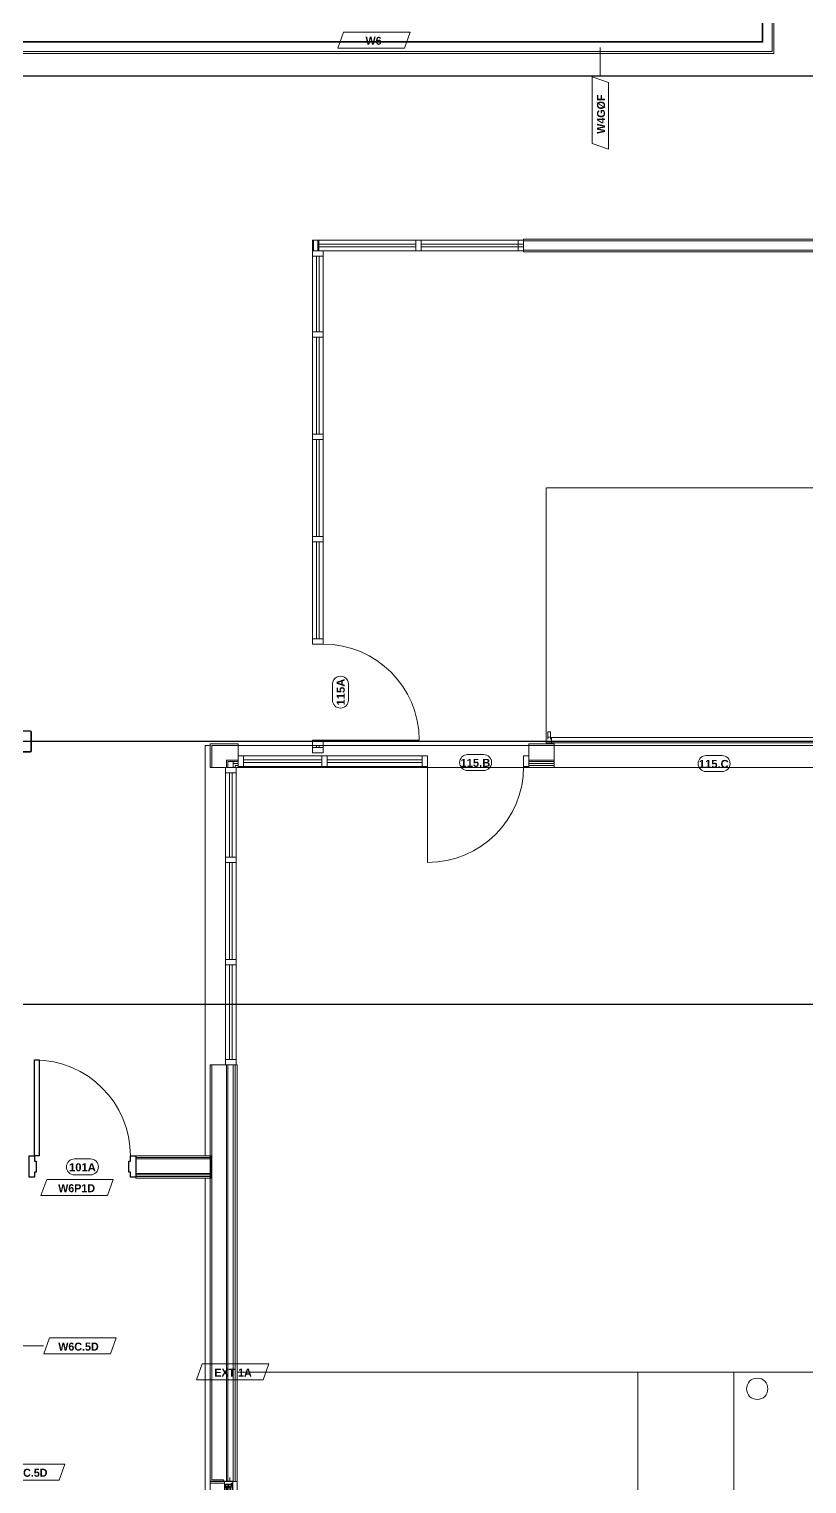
# Model space of a CAD drawing. Header units: inches. Extents: x -4058 to -1781, y 9814 to 12264.
# Drawn here: x -3478 to -3187, y 11007 to 11553 of the extents above; entities that cross this region are included whole.
import ezdxf

# ---------------------------------------------------------------- set-up
doc = ezdxf.new("R2010")
doc.units = ezdxf.units.IN
doc.header["$MEASUREMENT"] = 0
doc.linetypes.add('Dash', pattern=[0.25, 0.125, -0.125])
doc.linetypes.add('Grid Line 1_2_', pattern=[0.875, 0.5, -0.125, 0.125, -0.125])
for name, color, linetype, lineweight in [('0-1', 7, 'Continuous', 5), ('0-2', 7, 'Continuous', 9), ('A-DETL-GENF-HDLN-1', 7, 'Dash', 9), ('A-DETL-GENF-HDLN-2', 1, 'Continuous', 18), ('A-DOOR-1', 7, 'Continuous', 9), ('A-DOOR-2', 10, 'Continuous', 30), ('A-DOOR-FRAM-2', 10, 'Continuous', 30), ('A-DOOR-HDLN-1', 170, 'Dash', 18), ('A-DOOR-IDEN', 31, 'Continuous', 9), ('A-FLOR-1', 7, 'Continuous', 9), ('A-GLAZ', 151, 'Continuous', 18), ('A-GLAZ-1', 10, 'Continuous', 30), ('A-GLAZ-2', 7, 'Continuous', 9), ('A-GLAZ-CURT-1', 7, 'Continuous', 9), ('A-GLAZ-CWMG-1', 7, 'Continuous', 9), ('A-WALL-1', 7, 'Continuous', 9), ('A-WALL-2', 250, 'Continuous', 18), ('A-WALL-IDEN', 211, 'Continuous', 9), ('E-LITE-EQPM-1', 7, 'Continuous', 9), ('I-WALL-1', 7, 'Continuous', 9), ('S-COLS-1', 7, 'Continuous', 9), ('S-GRID-1', 1, 'Grid Line 1_2_', 30)]:
    doc.layers.add(name, color=color, linetype=linetype, lineweight=lineweight)
doc.styles.add('Arial_B', font='arialbd.ttf', dxfattribs={"height": 3})
doc.styles.add('Century Gothic_B_1', font='GOTHICB.TTF', dxfattribs={"height": 3})

# ---------------------------------------------------------------- blocks, each defined once
blk = doc.blocks.new('System Panel - Glazed-3217424-UNIT PLANS - 1ST FLOOR')
at = {"layer": 'A-GLAZ-CURT-1'}
for p, q in [((15.825, 0.5), (-15.825, 0.5)), ((-15.825, 0.5), (-15.825, -0.5)), ((15.825, -0.5), (15.825, 0.5)), ((-15.825, -0.5), (15.825, -0.5))]:
    blk.add_line(p, q, dxfattribs=at)
blk = doc.blocks.new('Rectangular Mullion - 2_ x 4_ rectangular-3217425-UNIT PLANS - 1ST FLOOR')
at = {"layer": 'A-GLAZ-CWMG-1'}
for p, q in [((-3404.55, 11242.39), (-3404.55, 11274.04)), ((-3400.55, 11242.39), (-3400.55, 11274.04))]:
    blk.add_line(p, q, dxfattribs=at)
blk = doc.blocks.new('Rectangular Mullion - 2_ x 4_ rectangular-3216363-UNIT PLANS - 1ST FLOOR')
at = {"layer": 'A-GLAZ-CWMG-1'}
for p, q in [((-2, 2), (0, 2)), ((-2, -2), (-2, 2)), ((0, 2), (0, -2)), ((0, -2), (-2, -2))]:
    blk.add_line(p, q, dxfattribs=at)
blk = doc.blocks.new('Rectangular Mullion - 2_ x 4_ rectangular-3216287-UNIT PLANS - 1ST FLOOR')
at = {"layer": 'A-GLAZ-CWMG-1'}
for p, q in [((0, 2), (-2, 2)), ((-2, 2), (-2, -2)), ((0, -2), (0, 2)), ((-2, -2), (0, -2))]:
    blk.add_line(p, q, dxfattribs=at)
blk = doc.blocks.new('System Panel - Glazed-3216364-UNIT PLANS - 1ST FLOOR')
at = {"layer": 'A-GLAZ-CURT-1'}
for p, q in [((18.2, 0.5), (-18.2, 0.5)), ((-18.2, 0.5), (-18.2, -0.5)), ((18.2, -0.5), (18.2, 0.5)), ((-18.2, -0.5), (18.2, -0.5))]:
    blk.add_line(p, q, dxfattribs=at)
blk = doc.blocks.new('Rectangular Mullion - 2_ x 4_ rectangular-3216290-UNIT PLANS - 1ST FLOOR')
at = {"layer": 'A-GLAZ-CWMG-1'}
for p, q in [((-1, 2), (1, 2)), ((-1, -2), (-1, 2)), ((1, 2), (1, -2)), ((1, -2), (-1, -2))]:
    blk.add_line(p, q, dxfattribs=at)
blk = doc.blocks.new('System Panel - Glazed-3216365-UNIT PLANS - 1ST FLOOR')
at = {"layer": 'A-GLAZ-CURT-1'}
for p, q in [((17.7, 0.5), (-17.7, 0.5)), ((-17.7, 0.5), (-17.7, -0.5)), ((17.7, -0.5), (17.7, 0.5)), ((-17.7, -0.5), (17.7, -0.5))]:
    blk.add_line(p, q, dxfattribs=at)
blk = doc.blocks.new('Rectangular Mullion - 2_ x 4_ rectangular-V4-UNIT PLANS - 1ST FLOOR')
at = {"layer": 'A-GLAZ-CWMG-1'}
for p, q in [((-3404.55, 11166.59), (-3404.55, 11201.99)), ((-3400.55, 11166.59), (-3400.55, 11201.99))]:
    blk.add_line(p, q, dxfattribs=at)
blk = doc.blocks.new('Rectangular Mullion - 2_ x 4_ rectangular-V5-UNIT PLANS - 1ST FLOOR')
at = {"layer": 'A-GLAZ-CWMG-1'}
for p, q in [((-3404.55, 11203.99), (-3404.55, 11240.39)), ((-3400.55, 11203.99), (-3400.55, 11240.39))]:
    blk.add_line(p, q, dxfattribs=at)
blk = doc.blocks.new('System Panel - Glazed-3216286-UNIT PLANS - 1ST FLOOR')
at = {"layer": 'A-GLAZ-CURT-1'}
for p, q in [((14.7, 0.5), (-14.7, 0.5)), ((-14.7, 0.5), (-14.7, -0.5)), ((14.7, -0.5), (14.7, 0.5)), ((-14.7, -0.5), (14.7, -0.5))]:
    blk.add_line(p, q, dxfattribs=at)
blk = doc.blocks.new('System Panel - Glazed-3216288-UNIT PLANS - 1ST FLOOR')
at = {"layer": 'A-GLAZ-CURT-1'}
for p, q in [((17.85, 0.5), (-17.85, 0.5)), ((-17.85, 0.5), (-17.85, -0.5)), ((17.85, -0.5), (17.85, 0.5)), ((-17.85, -0.5), (17.85, -0.5))]:
    blk.add_line(p, q, dxfattribs=at)
blk = doc.blocks.new('STOREFRONT DOOR A - ALUM_ STILE W_ GLASS INSET-3216289-UNIT PLANS - 1ST FLOOR')
at = {"layer": 'A-DOOR-1'}
blk.add_line((-18, -2), (-18, -38), dxfattribs=at)
blk.add_arc((-18, -2), 36, 270, 360, dxfattribs=at)
blk = doc.blocks.new('Window-Double_Hung-Marvin-Essential - 2-WIDE _TEMP ALL LOW_ ESDH3066-3454289-UNIT PLANS - 1ST FLOOR')
at = {"layer": 'A-DETL-GENF-HDLN-1'}
blk.add_line((16.1, 3.34), (-16.5, 3.34), dxfattribs=at)
at = {"layer": 'A-DETL-GENF-HDLN-2'}
for p, q in [((-19.25, 2.36), (-19.25, 2.31)), ((-17.75, 2.36), (-19.25, 2.36)), ((-19.25, 2.31), (-17.9, 2.31)), ((-17.9, 2.31), (-17.9, 2.2)), ((-17.9, 2.2), (-17.75, 2.2)), ((-17.75, 3.41), (-17.16, 3.41)), ((-17.75, 3.41), (-17.75, 0.31)), ((-16.72, 0.31), (-17.75, 0.31)), ((-17.08, 3), (-17.16, 3.41)), ((-17.13, 0.28), (-17.13, -5.06)), ((-17.08, 3), (-16.19, 3)), ((-16.85, 3.37), (-16.85, 3)), ((-16.3, 3.37), (-16.85, 3.37)), ((-16.38, 2.9), (-16.72, 2.9)), ((-16.72, 2.9), (-16.72, 0.31)), ((-15.34, 2.81), (-16.56, 2.81)), ((-16.56, 1.87), (-16.56, 2.81)), ((-16.56, 1.87), (-15.34, 1.87)), ((-15.34, 1.59), (-16.56, 1.59)), ((-16.56, 0.66), (-16.56, 1.59)), ((-16.56, 0.66), (-15.34, 0.66)), ((-16.38, 3), (-16.38, 2.9)), ((-16.3, 3.14), (-16.3, 3.37)), ((-16.18, 3.14), (-16.3, 3.14)), ((-16.19, 3.09), (-16.1, 3.09)), ((-16.19, 3), (-16.19, 3.09)), ((-16.18, 3.34), (-16.1, 3.34)), ((-16.18, 3.34), (-16.18, 3.14)), ((-16.1, 3.09), (-16.1, 3.34)), ((-15.94, 1.99), (-15.94, 2.71)), ((-15.94, 2.71), (-15.28, 2.71)), ((-15.28, 1.99), (-15.94, 1.99)), ((-15.94, 0.77), (-15.94, 1.49)), ((-15.94, 1.49), (-15.28, 1.49)), ((-15.28, 0.77), (-15.94, 0.77)), ((-15.84, 2.01), (-15.84, 2.7)), ((-15.84, 0.79), (-15.84, 1.48)), ((-15.54, 2.13), (-15.54, 2.57)), ((-15.54, 0.92), (-15.54, 1.35)), ((-15.34, 2.81), (-15.28, 2.75)), ((-15.34, 1.87), (-15.28, 1.94)), ((-15.34, 1.59), (-15.28, 1.53)), ((-15.34, 0.66), (-15.28, 0.72)), ((-15.28, 2.71), (-15.28, 2.75)), ((-15.28, 1.94), (-15.28, 1.99)), ((-15.28, 1.49), (-15.28, 1.53)), ((-15.28, 0.72), (-15.28, 0.77)), ((15.34, 2.81), (15.28, 2.75)), ((15.28, 2.71), (15.28, 2.75)), ((15.94, 2.71), (15.28, 2.71)), ((15.28, 1.94), (15.28, 1.99)), ((15.28, 1.99), (15.94, 1.99)), ((15.34, 1.87), (15.28, 1.94)), ((15.34, 1.59), (15.28, 1.53)), ((15.28, 1.49), (15.28, 1.53)), ((15.94, 1.49), (15.28, 1.49)), ((15.28, 0.72), (15.28, 0.77)), ((15.28, 0.77), (15.94, 0.77)), ((15.34, 0.66), (15.28, 0.72)), ((15.34, 2.81), (16.56, 2.81)), ((16.56, 1.87), (15.34, 1.87)), ((15.34, 1.59), (16.56, 1.59)), ((16.56, 0.66), (15.34, 0.66)), ((15.54, 2.13), (15.54, 2.57)), ((15.54, 0.92), (15.54, 1.35)), ((15.84, 2.01), (15.84, 2.7)), ((15.84, 0.79), (15.84, 1.48)), ((15.94, 1.99), (15.94, 2.71)), ((15.94, 0.77), (15.94, 1.49)), ((16.18, 3.34), (16.1, 3.34)), ((16.1, 3.09), (16.1, 3.34)), ((16.19, 3.09), (16.1, 3.09)), ((16.18, 3.34), (16.18, 3.14)), ((16.18, 3.14), (16.3, 3.14)), ((16.19, 3), (16.19, 3.09)), ((17.08, 3), (16.19, 3)), ((16.3, 3.14), (16.3, 3.37)), ((16.3, 3.37), (16.85, 3.37)), ((16.38, 3), (16.38, 2.9)), ((16.38, 2.9), (16.72, 2.9)), ((16.56, 1.87), (16.56, 2.81)), ((16.56, 0.66), (16.56, 1.59)), ((16.72, 2.9), (16.72, 0.31)), ((16.72, 0.31), (17.75, 0.31)), ((16.85, 3.37), (16.85, 3)), ((17.08, 3), (17.16, 3.41)), ((17.12, -5.06), (17.12, 0.28)), ((17.75, 3.41), (17.16, 3.41)), ((17.75, 3.41), (17.75, 0.31)), ((17.75, 2.36), (19.25, 2.36)), ((17.9, 2.2), (17.75, 2.2)), ((17.9, 2.31), (17.9, 2.2)), ((19.25, 2.31), (17.9, 2.31)), ((19.25, 2.36), (19.25, 2.31)), ((-17.13, -5.06), (-17.75, -5.06)), ((17.12, -5.06), (17.75, -5.06))]:
    blk.add_line(p, q, dxfattribs=at)
at = {"layer": 'A-GLAZ'}
for p, q in [((15.84, 2.7), (-15.84, 2.7)), ((15.84, 2.57), (-15.84, 2.57)), ((15.84, 2.13), (-15.84, 2.13)), ((15.84, 2.01), (-15.84, 2.01)), ((15.84, 1.48), (-15.84, 1.48)), ((15.84, 1.35), (-15.84, 1.35)), ((15.84, 0.92), (-15.84, 0.92)), ((15.84, 0.79), (-15.84, 0.79))]:
    blk.add_line(p, q, dxfattribs=at)
at = {"layer": 'A-GLAZ-1'}
for p, q in [((-17.75, 3.41), (-17.75, 0.31)), ((-17.75, 0.28), (-17.75, -5.06)), ((17.75, 0.31), (17.75, 3.41)), ((17.75, -5.06), (17.75, 0.28))]:
    blk.add_line(p, q, dxfattribs=at)
at = {"layer": 'A-GLAZ-2'}
for p, q in [((17.75, 3.41), (-17.75, 3.41)), ((-17.75, 0.31), (17.75, 0.31)), ((20.21, 5.12), (17.75, 5.12)), ((17.75, 5.12), (17.75, 5.06)), ((17.75, 5.06), (20.21, 5.06)), ((20.21, 5.06), (20.21, 5.12)), ((-17.75, -5.06), (17.75, -5.06))]:
    blk.add_line(p, q, dxfattribs=at)
blk = doc.blocks.new('Rectangular Mullion - 2_ x 4_ rectangular-2351885-UNIT PLANS - 1ST FLOOR')
at = {"layer": 'A-GLAZ-CWMG-1'}
for p, q in [((-3368.43, 11280.41), (-3397.82, 11280.41)), ((-3368.43, 11276.41), (-3397.82, 11276.41))]:
    blk.add_line(p, q, dxfattribs=at)
blk = doc.blocks.new('Rectangular Mullion - 2_ x 4_ rectangular-2809831-UNIT PLANS - 1ST FLOOR')
at = {"layer": 'A-GLAZ-CWMG-1'}
for p, q in [((-3330.72, 11280.41), (-3366.43, 11280.41)), ((-3330.72, 11276.41), (-3366.43, 11276.41))]:
    blk.add_line(p, q, dxfattribs=at)
blk = doc.blocks.new('Rectangular Mullion - 2_ x 4_ rectangular-3216291-UNIT PLANS - 1ST FLOOR')
at = {"layer": 'A-GLAZ-CWMG-1'}
for p, q in [((-2, 2), (0, 2)), ((-2, -2), (-2, 2)), ((0, 2), (0, -2)), ((0, -2), (-2, -2))]:
    blk.add_line(p, q, dxfattribs=at)
blk = doc.blocks.new('GLASS GARAGE DOOR B - DOOR AT COMMUNITY ROOM-3205847-UNIT PLANS - 1ST FLOOR')
at = {"layer": 'A-DOOR-1'}
for p, q in [((3.72, 11.06), (4.72, 11.06)), ((3.72, 9.06), (3.72, 11.06)), ((4.72, 11.06), (4.72, 9.06)), ((127.28, 11.06), (128.28, 11.06)), ((127.28, 9.06), (127.28, 11.06)), ((128.28, 11.06), (128.28, 9.06)), ((3.72, 9.06), (3.72, 8.22)), ((4.72, 9.06), (3.72, 9.06)), ((4.72, 8.22), (4.72, 9.06)), ((5, 8.87), (127, 8.87)), ((5, 8.87), (5, 6.87)), ((127, 6.87), (5, 6.87)), ((127, 8.87), (127, 6.87)), ((127.28, 9.06), (127.28, 8.22)), ((128.28, 9.06), (127.28, 9.06)), ((128.28, 8.22), (128.28, 9.06))]:
    blk.add_line(p, q, dxfattribs=at)
at = {"layer": 'A-DOOR-HDLN-1'}
for p, q in [((129, 102.52), (3, 102.52)), ((3, 102.52), (3, 6.87)), ((129, 6.87), (129, 102.52)), ((3, 6.87), (129, 6.87))]:
    blk.add_line(p, q, dxfattribs=at)
blk = doc.blocks.new('Pathway_Cooper_McGraw-Edison _BSC-BRC_Round - Pathway_Cooper_McGraw-Edison _BSC-BRC_Round-2028611-UNIT PLANS - 1ST FLOOR')
at = {"layer": 'E-LITE-EQPM-1'}
for start, end in [(360, 180), (180, 360)]:
    blk.add_arc((0, 0), 4, start, end, dxfattribs=at)
blk = doc.blocks.new('CTR - 1st Phase - Shell_rvt-1-UNIT PLANS - 1ST FLOOR')
at = {"layer": 'A-FLOR-1'}
for p, q in [((-3412.17, 11130.38), (-3412.17, 11284.29)), ((-3412.17, 11284.29), (-3410.3, 11284.29)), ((-3399.82, 11284.29), (-3371.87, 11284.29)), ((-3367.87, 11284.29), (-3290.72, 11284.29)), ((-3281.32, 11284.29), (-3161.32, 11284.29)), ((-3412.17, 10814.49), (-3412.17, 11122)), ((-3400.17, 11049.29), (-3019.52, 11049.29)), ((-3249.92, 11049.29), (-3249.92, 10934.19)), ((-3213.92, 10934.19), (-3213.92, 11049.29))]:
    blk.add_line(p, q, dxfattribs=at)
at = {"layer": 'A-WALL-1'}
for p, q in [((-3410.3, 11284.91), (-3410.3, 11276.04)), ((-3409.67, 11284.91), (-3410.3, 11284.91)), ((-3400.17, 11284.91), (-3409.67, 11284.91)), ((-3399.82, 11284.91), (-3400.17, 11284.91)), ((-3399.82, 11276.04), (-3399.82, 11284.91)), ((-3281.32, 11284.91), (-3290.72, 11284.91)), ((-3290.72, 11284.91), (-3290.72, 11276.04)), ((-3281.32, 11276.04), (-3281.32, 11284.91)), ((-3410.3, 11276.04), (-3400.92, 11276.04)), ((-3400.92, 11276.04), (-3400.17, 11276.04)), ((-3400.17, 11276.04), (-3399.82, 11276.04)), ((-3290.72, 11276.04), (-3399.82, 11276.04)), ((-3290.72, 11276.04), (-3281.32, 11276.04)), ((-3161.32, 11276.04), (-3281.32, 11276.04)), ((-3410.3, 11164.59), (-3410.3, 11008.34)), ((-3400.17, 11164.59), (-3410.3, 11164.59)), ((-3400.17, 11008.34), (-3400.17, 11164.59)), ((-3404.95, 11008.34), (-3404.92, 11008.34)), ((-3401.83, 11008.34), (-3400.17, 11008.34)), ((-3400.17, 11008.34), (-3400.17, 10972.84))]:
    blk.add_line(p, q, dxfattribs=at)
at = {"layer": 'A-WALL-2'}
for p, q in [((-3409.67, 11284.29), (-3404.17, 11284.29)), ((-3409.67, 11276.04), (-3409.67, 11284.29)), ((-3404.17, 11284.29), (-3400.17, 11284.29)), ((-3399.82, 11284.29), (-3400.17, 11284.29)), ((-3281.32, 11284.29), (-3290.72, 11284.29)), ((-3404.17, 11278.79), (-3403.67, 11278.79)), ((-3404.17, 11276.04), (-3404.17, 11278.79)), ((-3403.67, 11278.79), (-3400.17, 11278.79)), ((-3403.67, 11278.29), (-3401.67, 11278.29)), ((-3403.67, 11276.04), (-3403.67, 11278.29)), ((-3401.67, 11278.29), (-3400.17, 11278.29)), ((-3401.67, 11277.54), (-3401.67, 11278.29)), ((-3401.67, 11277.54), (-3401.67, 11278.29)), ((-3401.67, 11277.54), (-3400.92, 11277.54)), ((-3401.67, 11276.04), (-3401.67, 11277.54)), ((-3400.92, 11277.54), (-3400.17, 11277.54)), ((-3400.92, 11276.04), (-3400.92, 11276.79)), ((-3400.92, 11276.79), (-3400.17, 11276.79)), ((-3400.92, 11276.04), (-3400.92, 11276.79)), ((-3399.82, 11278.79), (-3400.17, 11278.79)), ((-3399.82, 11278.29), (-3400.17, 11278.29)), ((-3399.82, 11277.54), (-3400.17, 11277.54)), ((-3399.82, 11276.79), (-3400.17, 11276.79)), ((-3281.32, 11278.79), (-3290.72, 11278.79)), ((-3281.32, 11278.29), (-3290.72, 11278.29)), ((-3281.32, 11277.54), (-3290.72, 11277.54)), ((-3281.32, 11276.79), (-3290.72, 11276.79)), ((-3409.67, 11164.59), (-3409.67, 11008.96)), ((-3404.17, 11008.34), (-3404.17, 11164.59)), ((-3403.67, 11008.34), (-3403.67, 11164.59)), ((-3401.67, 11008.34), (-3401.67, 11164.59)), ((-3400.92, 11008.34), (-3400.92, 11164.59)), ((-3409.67, 11008.96), (-3405.24, 11008.96)), ((-3405.24, 11008.34), (-3405.24, 11008.96))]:
    blk.add_line(p, q, dxfattribs=at)
at = {"layer": '0-2'}
for name, p in [('GLASS GARAGE DOOR B - DOOR AT COMMUNITY ROOM-3205847-UNIT PLANS - 1ST FLOOR', (-3287.32, 11278.39)), ('Rectangular Mullion - 2_ x 4_ rectangular-2351885-UNIT PLANS - 1ST FLOOR', (0, 0)), ('System Panel - Glazed-3216286-UNIT PLANS - 1ST FLOOR', (-3383.12, 11278.41)), ('Rectangular Mullion - 2_ x 4_ rectangular-2809831-UNIT PLANS - 1ST FLOOR', (0, 0)), ('System Panel - Glazed-3216288-UNIT PLANS - 1ST FLOOR', (-3348.57, 11278.41)), ('STOREFRONT DOOR A - ALUM_ STILE W_ GLASS INSET-3216289-UNIT PLANS - 1ST FLOOR', (-3310.72, 11278.41)), ('Rectangular Mullion - 2_ x 4_ rectangular-3217425-UNIT PLANS - 1ST FLOOR', (0, 0)), ('Rectangular Mullion - 2_ x 4_ rectangular-V5-UNIT PLANS - 1ST FLOOR', (0, 0)), ('Rectangular Mullion - 2_ x 4_ rectangular-V4-UNIT PLANS - 1ST FLOOR', (0, 0)), ('Pathway_Cooper_McGraw-Edison _BSC-BRC_Round - Pathway_Cooper_McGraw-Edison _BSC-BRC_Round-2028611-UNIT PLANS - 1ST FLOOR', (-3205.14, 11043.04))]:
    blk.add_blockref(name, p, dxfattribs=at)
for name, p, rotation in [('Rectangular Mullion - 2_ x 4_ rectangular-3216287-UNIT PLANS - 1ST FLOOR', (-3402.55, 11276.04), 89.99999999999838), ('Rectangular Mullion - 2_ x 4_ rectangular-3216287-UNIT PLANS - 1ST FLOOR', (-3399.82, 11278.41), 180), ('System Panel - Glazed-3217424-UNIT PLANS - 1ST FLOOR', (-3402.55, 11258.21), 269.9999999999984), ('System Panel - Glazed-3216364-UNIT PLANS - 1ST FLOOR', (-3402.55, 11222.19), 269.9999999999984), ('System Panel - Glazed-3216365-UNIT PLANS - 1ST FLOOR', (-3402.55, 11184.29), 269.9999999999984), ('Window-Double_Hung-Marvin-Essential - 2-WIDE _TEMP ALL LOW_ ESDH3066-3454289-UNIT PLANS - 1ST FLOOR', (-3405.24, 10990.59), 269.9999999999994)]:
    blk.add_blockref(name, p, dxfattribs=dict(at, rotation=rotation))
at = {"layer": '0-2', "extrusion": (0, 0, -1)}
for name, p, rotation in [('Rectangular Mullion - 2_ x 4_ rectangular-3216290-UNIT PLANS - 1ST FLOOR', (3367.43, 11278.41), 180), ('Rectangular Mullion - 2_ x 4_ rectangular-3216290-UNIT PLANS - 1ST FLOOR', (3329.72, 11278.41), 180), ('Rectangular Mullion - 2_ x 4_ rectangular-3216291-UNIT PLANS - 1ST FLOOR', (3290.72, 11278.41), 180), ('Rectangular Mullion - 2_ x 4_ rectangular-3216290-UNIT PLANS - 1ST FLOOR', (3402.55, 11241.39), 270.0000000000016), ('Rectangular Mullion - 2_ x 4_ rectangular-3216290-UNIT PLANS - 1ST FLOOR', (3402.55, 11202.99), 270.0000000000016), ('Rectangular Mullion - 2_ x 4_ rectangular-3216363-UNIT PLANS - 1ST FLOOR', (3402.55, 11164.59), 270.0000000000016)]:
    blk.add_blockref(name, p, dxfattribs=dict(at, rotation=rotation))
blk = doc.blocks.new('System Panel - SINGLE PANE - SAFETY GLAZING-2345223-UNIT PLANS - 1ST FLOOR')
at = {"layer": 'A-GLAZ-CURT-1'}
for p, q in [((14.18, 0.5), (-14.18, 0.5)), ((-14.18, 0.5), (-14.18, -0.5)), ((14.18, -0.5), (14.18, 0.5)), ((-14.18, -0.5), (14.18, -0.5))]:
    blk.add_line(p, q, dxfattribs=at)
blk = doc.blocks.new('Rectangular Mullion - 2_ x 4_ - INTERIOR-2183534-UNIT PLANS - 1ST FLOOR')
at = {"layer": 'A-GLAZ-CWMG-1'}
for p, q in [((-3371.87, 11439.43), (-3371.87, 11467.79)), ((-3367.87, 11439.43), (-3367.87, 11467.79))]:
    blk.add_line(p, q, dxfattribs=at)
blk = doc.blocks.new('Rectangular Mullion - 2_ x 4_ - INTERIOR-2183544-UNIT PLANS - 1ST FLOOR')
at = {"layer": 'A-GLAZ-CWMG-1'}
for p, q in [((-2, 2), (0, 2)), ((-2, -2), (-2, 2)), ((0, 2), (0, -2)), ((0, -2), (-2, -2))]:
    blk.add_line(p, q, dxfattribs=at)
blk = doc.blocks.new('System Panel - SINGLE PANE - SAFETY GLAZING-2345225-UNIT PLANS - 1ST FLOOR')
at = {"layer": 'A-GLAZ-CURT-1'}
for p, q in [((18.1875, 0.5), (-18.1875, 0.5)), ((-18.1875, 0.5), (-18.1875, -0.5)), ((18.1875, -0.5), (18.1875, 0.5)), ((-18.1875, -0.5), (18.1875, -0.5))]:
    blk.add_line(p, q, dxfattribs=at)
blk = doc.blocks.new('STOREFRONT DOOR - WOOD STILE W_ GLASS INSET-2189325-UNIT PLANS - 1ST FLOOR')
at = {"layer": 'A-DOOR-1'}
blk.add_line((-18, -2), (-18, -38), dxfattribs=at)
blk.add_arc((-18, -2), 36, 270, 360, dxfattribs=at)
blk = doc.blocks.new('System Panel - SINGLE PANE - SAFETY GLAZING-2345226-UNIT PLANS - 1ST FLOOR')
at = {"layer": 'A-GLAZ-CURT-1'}
for p, q in [((0.38, 0.5), (-0.38, 0.5)), ((-0.38, 0.5), (-0.38, -0.5)), ((0.38, -0.5), (0.38, 0.5)), ((-0.38, -0.5), (0.38, -0.5))]:
    blk.add_line(p, q, dxfattribs=at)
blk = doc.blocks.new('Rectangular Mullion - 2_ x 4_ - INTERIOR-2183537-UNIT PLANS - 1ST FLOOR')
at = {"layer": 'A-GLAZ-CWMG-1'}
for p, q in [((-3371.87, 11362.68), (-3371.87, 11399.05)), ((-3367.87, 11362.68), (-3367.87, 11399.05))]:
    blk.add_line(p, q, dxfattribs=at)
blk = doc.blocks.new('Rectangular Mullion - 2_ x 4_ - INTERIOR-2183538-UNIT PLANS - 1ST FLOOR')
at = {"layer": 'A-GLAZ-CWMG-1'}
for p, q in [((-3371.87, 11283.54), (-3371.87, 11284.3)), ((-3367.87, 11283.54), (-3367.87, 11284.3))]:
    blk.add_line(p, q, dxfattribs=at)
blk = doc.blocks.new('Rectangular Mullion - 2_ x 4_ - INTERIOR-2183539-UNIT PLANS - 1ST FLOOR')
at = {"layer": 'A-GLAZ-CWMG-1'}
for p, q in [((-1, 2), (1, 2)), ((-1, -2), (-1, 2)), ((1, 2), (1, -2)), ((1, -2), (-1, -2))]:
    blk.add_line(p, q, dxfattribs=at)
blk = doc.blocks.new('Rectangular Mullion - 2_ x 4_ - INTERIOR-2183540-UNIT PLANS - 1ST FLOOR')
at = {"layer": 'A-GLAZ-CWMG-1'}
for p, q in [((-1, 2), (1, 2)), ((-1, -2), (-1, 2)), ((1, 2), (1, -2)), ((1, -2), (-1, -2))]:
    blk.add_line(p, q, dxfattribs=at)
blk = doc.blocks.new('Rectangular Mullion - 2_ x 4_ - INTERIOR-2345231-UNIT PLANS - 1ST FLOOR')
at = {"layer": 'A-GLAZ-CWMG-1'}
for p, q in [((-2, 2), (0, 2)), ((-2, -2), (-2, 2)), ((0, 2), (0, -2)), ((0, -2), (-2, -2))]:
    blk.add_line(p, q, dxfattribs=at)
blk = doc.blocks.new('System Panel - SINGLE PANE - SAFETY GLAZING-2345232-UNIT PLANS - 1ST FLOOR')
at = {"layer": 'A-GLAZ-CURT-1'}
for p, q in [((17.2, -0.5), (17.2, 0.5)), ((17.2, 0.5), (19.2, 0.5)), ((19.2, 0.5), (19.2, -0.5)), ((19.2, -0.5), (17.2, -0.5))]:
    blk.add_line(p, q, dxfattribs=at)
blk = doc.blocks.new('System Panel - SINGLE PANE - SAFETY GLAZING-2345233-UNIT PLANS - 1ST FLOOR')
at = {"layer": 'A-GLAZ-CURT-1'}
for p, q in [((18.2, 0.5), (-18.2, 0.5)), ((-18.2, 0.5), (-18.2, -0.5)), ((18.2, -0.5), (18.2, 0.5)), ((-18.2, -0.5), (18.2, -0.5))]:
    blk.add_line(p, q, dxfattribs=at)
blk = doc.blocks.new('Rectangular Mullion - 2_ x 4_ - INTERIOR-2179404-UNIT PLANS - 1ST FLOOR')
at = {"layer": 'A-GLAZ-CWMG-1'}
for p, q in [((-3369.51, 11473.79), (-3333.12, 11473.79)), ((-3367.87, 11469.79), (-3333.12, 11469.79))]:
    blk.add_line(p, q, dxfattribs=at)
blk = doc.blocks.new('Rectangular Mullion - 2_ x 4_ - INTERIOR-2345234-UNIT PLANS - 1ST FLOOR')
at = {"layer": 'A-GLAZ-CWMG-1'}
for p, q in [((-1, 2), (1, 2)), ((-1, -2), (-1, 2)), ((1, 2), (1, -2)), ((1, -2), (-1, -2))]:
    blk.add_line(p, q, dxfattribs=at)
blk = doc.blocks.new('HOLLOW METAL - HM - METAL LEAF - 1HR - 3-0 x 7-0-2191982-UNIT PLANS - 1ST FLOOR')
at = {"layer": 'A-DOOR-1'}
blk.add_arc((18, -4.4375), 36, 180, 270, dxfattribs=at)
at = {"layer": 'A-DOOR-2'}
for p, q in [((16.25, -4.4375), (18, -4.4375)), ((16.25, -40.4375), (16.25, -4.4375)), ((18, -4.4375), (18, -40.4375)), ((18, -40.4375), (16.25, -40.4375))]:
    blk.add_line(p, q, dxfattribs=at)
at = {"layer": 'A-DOOR-FRAM-2'}
for p, q in [((-20, 3.5625), (-18, 3.5625)), ((-20, -4.4375), (-20, 3.5625)), ((-18, 3.5625), (-18, 1.625)), ((-18, 1.625), (-17.375, 1.625)), ((-17.375, 1.625), (-17.375, -2.5)), ((17.375, 1.625), (18, 1.625)), ((17.375, -2.5), (17.375, 1.625)), ((18, 3.5625), (20, 3.5625)), ((18, 1.625), (18, 3.5625)), ((20, 3.5625), (20, -4.4375)), ((-18, -4.4375), (-20, -4.4375)), ((-18, -2.5), (-18, -4.4375)), ((-17.375, -2.5), (-18, -2.5)), ((18, -2.5), (17.375, -2.5)), ((18, -4.4375), (18, -2.5)), ((20, -4.4375), (18, -4.4375))]:
    blk.add_line(p, q, dxfattribs=at)
blk = doc.blocks.new('Rectangular Mullion - 2_ x 4_ - INTERIOR-2183555-UNIT PLANS - 1ST FLOOR')
at = {"layer": 'A-GLAZ-CWMG-1'}
for p, q in [((0, 2), (-2, 2)), ((-2, 2), (-2, -2)), ((0, -2), (0, 2)), ((-2, -2), (0, -2))]:
    blk.add_line(p, q, dxfattribs=at)
blk = doc.blocks.new('Rectangular Mullion - 2_ x 4_ - INTERIOR-2345250-UNIT PLANS - 1ST FLOOR')
at = {"layer": 'A-GLAZ-CWMG-1'}
for p, q in [((0, 2), (-2, 2)), ((-2, 2), (-2, -2)), ((0, -2), (0, 2)), ((-2, -2), (0, -2))]:
    blk.add_line(p, q, dxfattribs=at)
blk = doc.blocks.new('Rectangular Mullion - 2_ x 4_ - INTERIOR-V23-UNIT PLANS - 1ST FLOOR')
at = {"layer": 'A-GLAZ-CWMG-1'}
for p, q in [((-3331.12, 11473.79), (-3294.72, 11473.79)), ((-3331.12, 11469.79), (-3294.72, 11469.79))]:
    blk.add_line(p, q, dxfattribs=at)
blk = doc.blocks.new('CTR - 1st Phase - Common Walls_rvt-1-UNIT PLANS - 1ST FLOOR')
at = {"layer": 'A-WALL-1'}
for p, q in [((-3203.32, 11782.99), (-3203.32, 11548.19)), ((-3198.95, 11548.19), (-3198.95, 11640.61)), ((-3203.32, 11548.19), (-3485.7, 11548.19)), ((-3485.7, 11543.81), (-3198.95, 11543.81)), ((-3198.95, 11544.44), (-3198.95, 11548.19)), ((-3198.95, 11543.81), (-3198.95, 11544.44)), ((-3084.22, 11474.16), (-3292.72, 11474.16)), ((-3292.72, 11474.16), (-3292.72, 11469.41)), ((-3292.72, 11469.41), (-3084.22, 11469.41))]:
    blk.add_line(p, q, dxfattribs=at)
at = {"layer": 'A-WALL-2'}
for p, q in [((-3203.07, 11548.19), (-3203.07, 11641.24)), ((-3199.57, 11548.19), (-3199.57, 11641.24)), ((-3485.7, 11547.94), (-3203.07, 11547.94)), ((-3485.7, 11544.44), (-3199.57, 11544.44)), ((-3203.07, 11548.19), (-3203.07, 11547.94)), ((-3199.57, 11548.19), (-3199.57, 11547.94)), ((-3199.57, 11547.94), (-3199.57, 11544.44)), ((-3292.72, 11473.54), (-3084.22, 11473.54)), ((-3292.72, 11470.04), (-3084.22, 11470.04)), ((-3438.17, 11129.75), (-3409.92, 11129.75)), ((-3438.17, 11129.25), (-3409.92, 11129.25)), ((-3438.17, 11123.75), (-3409.92, 11123.75)), ((-3438.17, 11123.25), (-3409.92, 11123.25)), ((-3438.17, 11122.63), (-3409.92, 11122.63))]:
    blk.add_line(p, q, dxfattribs=at)
at = {"layer": 'I-WALL-1'}
for p, q in [((-3409.92, 11130.38), (-3438.17, 11130.38)), ((-3409.92, 11122), (-3409.92, 11130.38)), ((-3438.17, 11122.38), (-3438.17, 11122)), ((-3438.17, 11122), (-3409.92, 11122))]:
    blk.add_line(p, q, dxfattribs=at)
at = {"layer": '0-2', "extrusion": (0, 0, -1)}
for name, p in [('Rectangular Mullion - 2_ x 4_ - INTERIOR-2345231-UNIT PLANS - 1ST FLOOR', (3371.87, 11471.79)), ('Rectangular Mullion - 2_ x 4_ - INTERIOR-2345234-UNIT PLANS - 1ST FLOOR', (3370.51, 11471.79)), ('Rectangular Mullion - 2_ x 4_ - INTERIOR-2345234-UNIT PLANS - 1ST FLOOR', (3332.12, 11471.79))]:
    blk.add_blockref(name, p, dxfattribs=at)
at = {"layer": '0-2'}
for name, p in [('Rectangular Mullion - 2_ x 4_ - INTERIOR-2179404-UNIT PLANS - 1ST FLOOR', (0, 0)), ('Rectangular Mullion - 2_ x 4_ - INTERIOR-V23-UNIT PLANS - 1ST FLOOR', (0, 0)), ('Rectangular Mullion - 2_ x 4_ - INTERIOR-2345250-UNIT PLANS - 1ST FLOOR', (-3292.72, 11471.79)), ('Rectangular Mullion - 2_ x 4_ - INTERIOR-2183534-UNIT PLANS - 1ST FLOOR', (0, 0)), ('Rectangular Mullion - 2_ x 4_ - INTERIOR-2183537-UNIT PLANS - 1ST FLOOR', (0, 38.37)), ('Rectangular Mullion - 2_ x 4_ - INTERIOR-2183537-UNIT PLANS - 1ST FLOOR', (0, 0)), ('Rectangular Mullion - 2_ x 4_ - INTERIOR-2183537-UNIT PLANS - 1ST FLOOR', (0, -38.38)), ('Rectangular Mullion - 2_ x 4_ - INTERIOR-2183538-UNIT PLANS - 1ST FLOOR', (0, 0))]:
    blk.add_blockref(name, p, dxfattribs=at)
for name, p, rotation in [('System Panel - SINGLE PANE - SAFETY GLAZING-2345233-UNIT PLANS - 1ST FLOOR', (-3351.32, 11471.79), 180), ('System Panel - SINGLE PANE - SAFETY GLAZING-2345233-UNIT PLANS - 1ST FLOOR', (-3312.92, 11471.79), 180), ('System Panel - SINGLE PANE - SAFETY GLAZING-2345232-UNIT PLANS - 1ST FLOOR', (-3275.52, 11471.79), 180), ('Rectangular Mullion - 2_ x 4_ - INTERIOR-2183555-UNIT PLANS - 1ST FLOOR', (-3369.87, 11469.79), 89.99999999999955), ('System Panel - SINGLE PANE - SAFETY GLAZING-2345223-UNIT PLANS - 1ST FLOOR', (-3369.87, 11453.61), 269.9999999999995), ('System Panel - SINGLE PANE - SAFETY GLAZING-2345225-UNIT PLANS - 1ST FLOOR', (-3369.87, 11419.24), 269.9999999999995), ('System Panel - SINGLE PANE - SAFETY GLAZING-2345225-UNIT PLANS - 1ST FLOOR', (-3369.87, 11380.87), 269.9999999999995), ('System Panel - SINGLE PANE - SAFETY GLAZING-2345225-UNIT PLANS - 1ST FLOOR', (-3369.87, 11342.49), 269.9999999999995), ('STOREFRONT DOOR - WOOD STILE W_ GLASS INSET-2189325-UNIT PLANS - 1ST FLOOR', (-3369.87, 11304.3), 89.99999999999955), ('System Panel - SINGLE PANE - SAFETY GLAZING-2345226-UNIT PLANS - 1ST FLOOR', (-3369.87, 11283.92), 269.9999999999995), ('HOLLOW METAL - HM - METAL LEAF - 1HR - 3-0 x 7-0-2191982-UNIT PLANS - 1ST FLOOR', (-3458.17, 11125.94), 180)]:
    blk.add_blockref(name, p, dxfattribs=dict(at, rotation=rotation))
at = {"layer": '0-2', "extrusion": (0, 0, -1), "rotation": 270.0000000000005}
for name, p in [('Rectangular Mullion - 2_ x 4_ - INTERIOR-2183539-UNIT PLANS - 1ST FLOOR', (3369.87, 11438.43)), ('Rectangular Mullion - 2_ x 4_ - INTERIOR-2183539-UNIT PLANS - 1ST FLOOR', (3369.87, 11400.05)), ('Rectangular Mullion - 2_ x 4_ - INTERIOR-2183539-UNIT PLANS - 1ST FLOOR', (3369.87, 11361.68)), ('Rectangular Mullion - 2_ x 4_ - INTERIOR-2183540-UNIT PLANS - 1ST FLOOR', (3369.87, 11323.3)), ('Rectangular Mullion - 2_ x 4_ - INTERIOR-2183540-UNIT PLANS - 1ST FLOOR', (3369.87, 11285.3)), ('Rectangular Mullion - 2_ x 4_ - INTERIOR-2183544-UNIT PLANS - 1ST FLOOR', (3369.87, 11281.54))]:
    blk.add_blockref(name, p, dxfattribs=at)
blk = doc.blocks.new('HSS-Hollow Structural Section-Column - HSS8X8X3_16-2459062-UNIT PLANS - 1ST FLOOR')
at = {"layer": 'S-COLS-1'}
for p, q in [((-4, 3.652), (-4, -3.652)), ((-3.826, -3.652), (-3.826, 3.652)), ((3.652, 4), (-3.652, 4)), ((-3.652, 3.826), (3.652, 3.826)), ((3.826, 3.652), (3.826, -3.652)), ((4, -3.652), (4, 3.652)), ((3.652, -3.826), (-3.652, -3.826)), ((-3.652, -4), (3.652, -4))]:
    blk.add_line(p, q, dxfattribs=at)
for centre, radius, start, end in [((-3.652, 3.652), 0.348, 90, 180), ((-3.652, 3.652), 0.174, 90, 180), ((3.652, 3.652), 0.348, 360, 90), ((3.652, 3.652), 0.174, 0, 90), ((-3.652, -3.652), 0.348, 180, 270), ((-3.652, -3.652), 0.174, 180, 270), ((3.652, -3.652), 0.348, 270, 360), ((3.652, -3.652), 0.174, 270, 360)]:
    blk.add_arc(centre, radius, start, end, dxfattribs=at)
blk = doc.blocks.new('CTR - 1st Phase - Structure_rvt-1-UNIT PLANS - 1ST FLOOR')
at = {"layer": 'A-WALL-1'}
for p, q in [((-3203.32, 11548.19), (-3203.32, 11783.19)), ((-3490.32, 11548.19), (-3211.32, 11548.19)), ((-3211.32, 11548.19), (-3203.32, 11548.19))]:
    blk.add_line(p, q, dxfattribs=at)
at = {"layer": 'S-GRID-1'}
for p, q in [((-1781.27, 11535.19), (-4041.78, 11535.19)), ((-1781.27, 11285.79), (-4041.78, 11285.79)), ((-1781.27, 11187.19), (-4041.78, 11187.19))]:
    blk.add_line(p, q, dxfattribs=at)
at = {"layer": '0-2'}
blk.add_blockref('HSS-Hollow Structural Section-Column - HSS8X8X3_16-2459062-UNIT PLANS - 1ST FLOOR', (-3481.32, 11285.79), dxfattribs=at)
blk = doc.blocks.new('Wall Tag - Arch Wall-3956453-UNIT PLANS - 1ST FLOOR')
at = {"layer": 'A-WALL-IDEN'}
for p, q in [((-0.356, 0.094), (-0.424, -0.094)), ((0.424, 0.094), (-0.356, 0.094)), ((0.356, -0.094), (0.424, 0.094)), ((-0.424, -0.094), (0.356, -0.094))]:
    blk.add_line(p, q, dxfattribs=at)
blk = doc.blocks.new('Door Tag - Mark - Instance-4122133-UNIT PLANS - 1ST FLOOR')
at = {"layer": 'A-DOOR-IDEN'}
for p, q in [((0.09375, 0.09375), (-0.09375, 0.09375)), ((-0.09375, -0.09375), (0.09375, -0.09375))]:
    blk.add_line(p, q, dxfattribs=at)
for centre, start, end in [((-0.09375, 0), 90, 270), ((0.09375, 0), 270, 90)]:
    blk.add_arc(centre, 0.09375, start, end, dxfattribs=at)

msp = doc.modelspace()

# ---------------------------------------------------------------- block references
at = {"layer": '0-1'}
msp.add_blockref('CTR - 1st Phase - Shell_rvt-1-UNIT PLANS - 1ST FLOOR', (0, 0), dxfattribs=at)

# ---------------------------------------------------------------- next in the draw order: linework, layer by layer
at = {"layer": 'A-WALL-IDEN'}
for p, q in [((-3263.97, 11546), (-3263.97, 11535.16)), ((-3483.67, 11059.13), (-3472.83, 11059.13))]:
    msp.add_line(p, q, dxfattribs=at)

# ---------------------------------------------------------------- next in the draw order: block references
at = {"layer": '0-1'}
for name in ['CTR - 1st Phase - Structure_rvt-1-UNIT PLANS - 1ST FLOOR', 'CTR - 1st Phase - Common Walls_rvt-1-UNIT PLANS - 1ST FLOOR']:
    msp.add_blockref(name, (0, 0), dxfattribs=at)
at = {"layer": 'A-DOOR-IDEN', "xscale": 31.99999999999999, "yscale": 31.99999999999999, "zscale": 31.99999999999999, "rotation": 89.99999999999955}
msp.add_blockref('Door Tag - Mark - Instance-4122133-UNIT PLANS - 1ST FLOOR', (-3361.42, 11304.3), dxfattribs=at)
at = {"layer": 'A-DOOR-IDEN', "xscale": 31.99999999999999, "yscale": 31.99999999999999, "zscale": 31.99999999999999}
for p in [(-3310.72, 11277.89), (-3221.32, 11277.48), (-3458.17, 11126.24)]:
    msp.add_blockref('Door Tag - Mark - Instance-4122133-UNIT PLANS - 1ST FLOOR', p, dxfattribs=at)
at = {"layer": 'A-WALL-IDEN', "xscale": 31.99999999999999, "yscale": 31.99999999999999, "zscale": 31.99999999999999}
for p in [(-3348.82, 11548.77), (-3460.17, 11118.52), (-3459.1, 11059.13), (-3401.82, 11049.39), (-3478.31, 11011.81)]:
    msp.add_blockref('Wall Tag - Arch Wall-3956453-UNIT PLANS - 1ST FLOOR', p, dxfattribs=at)
at = {"layer": 'A-WALL-IDEN', "xscale": 31.99999999999999, "yscale": 31.99999999999999, "zscale": 31.99999999999999, "rotation": 89.99999999999955}
msp.add_blockref('Wall Tag - Arch Wall-3956453-UNIT PLANS - 1ST FLOOR', (-3263.97, 11521.43), dxfattribs=at)

# ---------------------------------------------------------------- next in the draw order: texts
at = {"layer": 'A-DOOR-IDEN', "insert": (-3362.8, 11299.29), "char_height": 3, "width": 12.019, "attachment_point": 1, "rotation": 90, "style": 'Arial_B'}
msp.add_mtext('115A', dxfattribs=at)
at = {"layer": 'A-DOOR-IDEN', "char_height": 3, "attachment_point": 1, "style": 'Arial_B'}
for s, insert, width in [('115.B', (-3316.41, 11279.27), 13.635), ('115.C', (-3227.01, 11278.86), 13.635), ('101A', (-3463.19, 11127.62), 12.019)]:
    msp.add_mtext(s, dxfattribs=dict(at, insert=insert, width=width))
at = {"layer": 'A-WALL-IDEN', "char_height": 3, "attachment_point": 1, "style": 'Century Gothic_B_1'}
for s, insert, width in [('W6', (-3352, 11550.02), 7.575), ('W6P1D', (-3467.27, 11119.76), 17.069), ('W6C.5D', (-3467.23, 11060.37), 19.594), ('EXT 1A', (-3408.71, 11050.64), 16.564), ('W6C.5D', (-3486.44, 11013.06), 19.594)]:
    msp.add_mtext(s, dxfattribs=dict(at, insert=insert, width=width))
at = {"layer": 'A-WALL-IDEN', "insert": (-3265.21, 11513.66), "char_height": 3, "width": 18.685, "attachment_point": 1, "rotation": 90, "style": 'Century Gothic_B_1'}
msp.add_mtext('W4GØF', dxfattribs=at)

doc.saveas('drawing.dxf')
